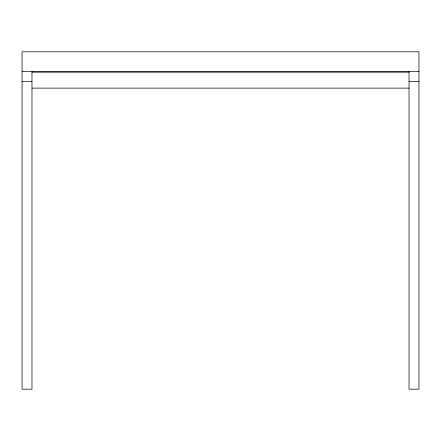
<?xml version="1.0" encoding="UTF-8"?>
<svg xmlns="http://www.w3.org/2000/svg" width="441" height="441" viewBox="0 0 441 441"><rect width="100%" height="100%" fill="white"/><g stroke="black" fill="none" stroke-linecap="round" stroke-linejoin="round"><path stroke-width="0.66" d="M22.05 71.663L418.95 71.663M31.973 72.175L409.028 72.175M22.05 81.585L31.973 81.585M409.028 81.585L418.95 81.585M31.973 88.123L409.028 88.123M409.028 71.663L409.028 389.183L418.95 389.183L418.95 51.818L22.05 51.818L22.05 389.183L31.973 389.183L31.973 71.663"/></g></svg>
